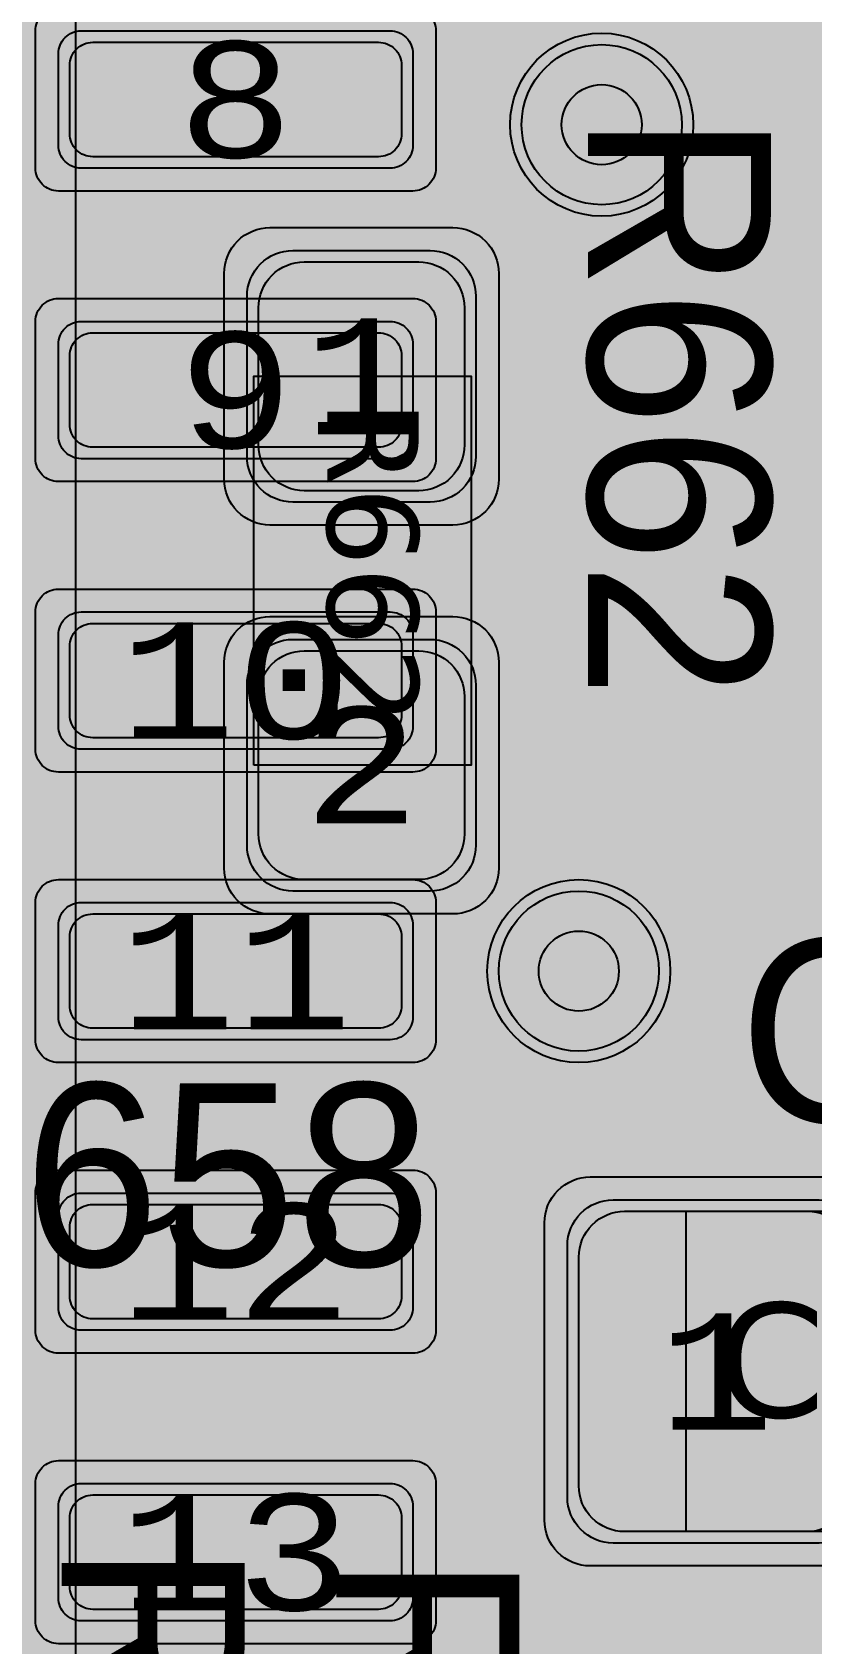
# Model space of a CAD drawing. Extents: x -28 to 199, y -61 to 255.
# Drawn here: x 153.81 to 157.22, y 141.56 to 148.6 of the extents above; entities that cross this region are included whole.
import ezdxf
from ezdxf.enums import TextEntityAlignment as Align

# ---------------------------------------------------------------- set-up
doc = ezdxf.new("R2010")
doc.units = 0
doc.header["$MEASUREMENT"] = 0
for name, color, linetype in [('ASSEMBLY_OUTLINES_BTM', 191, 'CONTINUOUS'), ('ASSEMBLY_OUTLINES_TOP', 102, 'CONTINUOUS'), ('ASSEMBLY_PART_NUMBERS_BTM', 191, 'CONTINUOUS'), ('ASSEMBLY_PART_NUMBERS_TOP', 102, 'CONTINUOUS'), ('ASSEMBLY_REF_DES_TOP', 102, 'CONTINUOUS'), ('DRILL_DRAWING', 21, 'CONTINUOUS'), ('GENERATED_SILKSCREEN_BTM', 255, 'CONTINUOUS'), ('GENERATED_SILKSCREEN_TOP', 140, 'CONTINUOUS'), ('PART_PADS_SMD_BTM', 10, 'CONTINUOUS'), ('PART_PADS_SMD_TOP', 150, 'CONTINUOUS'), ('PIN_NUMBERS_BTM', 8, 'CONTINUOUS'), ('PIN_NUMBERS_TOP', 8, 'CONTINUOUS'), ('PLACEMENT_OUTLINES_BTM', 222, 'CONTINUOUS'), ('PLACEMENT_OUTLINES_TOP', 130, 'CONTINUOUS'), ('PLANE_SHAPES_LAYER_2', 230, 'CONTINUOUS'), ('PLANE_SHAPES_LAYER_3', 81, 'CONTINUOUS'), ('SILKSCREEN_OUTLINES_BTM', 211, 'CONTINUOUS'), ('SILKSCREEN_OUTLINES_TOP', 150, 'CONTINUOUS'), ('SILKSCREEN_REF_DES_TOP', 150, 'CONTINUOUS'), ('SOLDERMASK_PADS_BTM', 12, 'CONTINUOUS'), ('SOLDERMASK_PADS_TOP', 180, 'CONTINUOUS'), ('SOLDERPASTE_PADS_BTM', 12, 'CONTINUOUS'), ('SOLDERPASTE_PADS_TOP', 180, 'CONTINUOUS'), ('TRACES_LAYER_BOTTOM', 10, 'CONTINUOUS'), ('TRACES_LAYER_TOP', 150, 'CONTINUOUS'), ('VIA_HOLES_LAYER_2', 30, 'CONTINUOUS'), ('VIA_HOLES_LAYER_3', 30, 'CONTINUOUS'), ('VIA_HOLES_LAYER_BOTTOM', 30, 'CONTINUOUS'), ('VIA_HOLES_LAYER_TOP', 30, 'CONTINUOUS'), ('VIA_PADS_LAYER_2', 230, 'CONTINUOUS'), ('VIA_PADS_LAYER_3', 81, 'CONTINUOUS'), ('VIA_PADS_LAYER_BOTTOM', 10, 'CONTINUOUS'), ('VIA_PADS_LAYER_TOP', 150, 'CONTINUOUS')]:
    doc.layers.add(name, color=color, linetype=linetype)
doc.styles.add('COURIER_NEW', font='COUR.TTF')
doc.styles.add('VERDANA', font='verdana.TTF')
doc.styles.add('VERIBEST_GERBER_0', font='txt')

msp = doc.modelspace()

# ---------------------------------------------------------------- hatches: boundary and pattern name
at = {"layer": 'PLANE_SHAPES_LAYER_2'}
h = msp.add_hatch(color=256, dxfattribs=at)
h.paths.add_polyline_path([(169.5, 129.25), (149.5, 129.25), (142.25, 122), (142.25, 90.5), (147.5, 90.5), (147.5, 80), (154, 80), (154, 69.25), (131.75, 69.25), (131.75, 73.25), (121.25, 73.25), (121.25, 81), (110.5, 81), (110.5, 125.75), (106.5, 125.75), (106.5, 128.75), (93.5, 128.75), (93.5, 120.25), (91.75, 120.25), (91.75, 121.5), (80, 121.5), (80, 118.25), (73.25, 118.25), (73.25, 124.5), (67.5, 124.5), (67.5, 128), (57.75, 128), (57.75, 120.25), (55.25, 120.25), (55.25, 121.5), (47.5, 121.5), (47.5, 119), (35, 119), (35, 134.75), (32.75, 134.75), (32.75, 159.75), (29.25, 159.75), (29.25, 175.25), (22.5, 175.25), (22.5, 195.25), (17.25, 195.25), (17.25, 198), (22.5, 198), (22.5, 216.5), (40.25, 216.5), (40.25, 235.5), (54.5, 235.5), (54.5, 254), (87.25, 254), (87.25, 236.25), (86.25, 236.25), (86.25, 228.75), (81, 228.75), (81, 218.75), (95.25, 218.75), (95.25, 194.5), (87, 194.5), (87, 172), (131.1, 172), (131.1, 208.75), (115.5, 208.75), (115.5, 213.75), (106.75, 213.75), (106.75, 218.75), (110.25, 222.25), (110.25, 226.25), (142.5, 226.25), (142.5, 221.5), (160.5, 221.5), (160.5, 240.75), (169.5, 240.75)])
h.paths.add_polyline_path([(35.5, 149.5), (41.75, 149.5), (41.75, 152), (39.25, 152), (39.25, 154), (37.75, 154), (37.75, 152), (35.5, 152)], flags=16)
h.paths.add_polyline_path([(37.5, 125.75), (37.5, 128.75), (42.75, 128.75), (42.75, 125.75)], flags=16)
h.paths.add_polyline_path([(52, 127.75), (52, 130.75), (54.25, 130.75), (54.25, 127.75)], flags=16)
h.paths.add_polyline_path([(50.75, 219.5), (50.75, 226.5), (71.75, 226.5), (71.75, 219.5)], flags=16)
h.paths.add_polyline_path([(66.5, 150.75), (66.5, 177.5), (72.25, 177.5), (72.25, 150.75)], flags=16)
h.paths.add_polyline_path([(47.25, 185.25), (73, 185.25), (73, 188.25), (70.25, 188.25), (70.25, 191), (47.25, 191)], flags=16)
h.paths.add_polyline_path([(84.5, 208), (84.5, 212.75), (85, 212.75), (85, 208)], flags=16)
h.paths.add_polyline_path([(61.5, 137.25), (87.75, 137.25), (87.75, 140.5), (84.75, 140.5), (84.75, 143), (61.5, 143)], flags=16)
h.paths.add_polyline_path([(88.75, 127), (88.75, 130), (91, 130), (91, 127)], flags=16)
h.paths.add_polyline_path([(85.5, 130.25), (85.5, 132.5), (91, 132.5), (91, 130.25)], flags=16)
h.paths.add_polyline_path([(108.75, 142.25), (135.75, 142.25), (135.75, 145.75), (132.25, 145.75), (132.25, 149), (108.75, 149)], flags=16)
h.paths.add_polyline_path([(114.25, 126.75), (140.75, 126.75), (140.75, 129.75), (137.25, 129.75), (137.25, 133), (114.25, 133)], flags=16)
h.paths.add_polyline_path([(155.25, 180.25), (166.25, 180.25), (166.25, 186.25), (152.25, 186.25), (152.25, 183), (155.25, 183)], flags=16)
at = {"layer": 'PLANE_SHAPES_LAYER_3'}
h = msp.add_hatch(color=256, dxfattribs=at)
h.paths.add_polyline_path([(169.5, 129.25), (149.5, 129.25), (142.25, 122), (142.25, 90.5), (147.5, 90.5), (147.5, 80), (154, 80), (154, 69.25), (131.75, 69.25), (131.75, 73.25), (121.25, 73.25), (121.25, 81), (110.5, 81), (110.5, 125.75), (106.5, 125.75), (106.5, 128.75), (93.5, 128.75), (93.5, 120.25), (91.75, 120.25), (91.75, 121.5), (80, 121.5), (80, 118.25), (73.25, 118.25), (73.25, 124.5), (67.5, 124.5), (67.5, 127.75), (58.25, 127.75), (58.25, 130.25), (88.75, 130.25), (88.75, 127), (91, 127), (91, 132.5), (55, 132.5), (55, 131.25), (52, 131.25), (52, 127.75), (55, 127.75), (55, 127.25), (57.75, 127.25), (57.75, 120.25), (55.25, 120.25), (55.25, 121.5), (47.5, 121.5), (47.5, 119), (35, 119), (35, 134.75), (32.75, 134.75), (32.75, 159.75), (29.25, 159.75), (29.25, 175.25), (22.5, 175.25), (22.5, 195.25), (17.25, 195.25), (17.25, 198), (22.5, 198), (22.5, 216.5), (40.25, 216.5), (40.25, 235.5), (54.5, 235.5), (54.5, 254), (87.25, 254), (87.25, 236.25), (86.25, 236.25), (86.25, 228.75), (81, 228.75), (81, 218.75), (95.25, 218.75), (95.25, 194.5), (87, 194.5), (87, 172), (131.1, 172), (131.1, 208.75), (115.5, 208.75), (115.5, 213.75), (106.75, 213.75), (106.75, 218.75), (110.25, 222.25), (110.25, 226.25), (142.5, 226.25), (142.5, 221.5), (160.5, 221.5), (160.5, 240.75), (169.5, 240.75)])
h.paths.add_polyline_path([(35.5, 149.5), (41.75, 149.5), (41.75, 152), (39.25, 152), (39.25, 154), (37.75, 154), (37.75, 152), (35.5, 152)], flags=16)
h.paths.add_polyline_path([(37.5, 125.75), (37.5, 128.75), (42.75, 128.75), (42.75, 125.75)], flags=16)
h.paths.add_polyline_path([(50.75, 219.5), (50.75, 226.5), (71.75, 226.5), (71.75, 219.5)], flags=16)
h.paths.add_polyline_path([(66.5, 150.75), (66.5, 177.5), (72.25, 177.5), (72.25, 150.75)], flags=16)
h.paths.add_polyline_path([(47.25, 185.25), (73, 185.25), (73, 188.25), (70.25, 188.25), (70.25, 191), (47.25, 191)], flags=16)
h.paths.add_polyline_path([(84.5, 208), (84.5, 212.75), (85, 212.75), (85, 208)], flags=16)
h.paths.add_polyline_path([(61.5, 137.25), (87.75, 137.25), (87.75, 140.5), (84.75, 140.5), (84.75, 143), (61.5, 143)], flags=16)
h.paths.add_polyline_path([(108.75, 142.25), (135.75, 142.25), (135.75, 145.75), (132.25, 145.75), (132.25, 149), (108.75, 149)], flags=16)
h.paths.add_polyline_path([(114.25, 126.75), (140.75, 126.75), (140.75, 129.75), (137.25, 129.75), (137.25, 133), (114.25, 133)], flags=16)
h.paths.add_polyline_path([(155.25, 180.25), (166.25, 180.25), (166.25, 186.25), (152.25, 186.25), (152.25, 183), (155.25, 183)], flags=16)
at = {"layer": 'VIA_HOLES_LAYER_2'}
h = msp.add_hatch(color=256, dxfattribs=at)
edge = h.paths.add_edge_path()
edge.add_arc((156.3, 148.2), 0.175, 0, 360)
h = msp.add_hatch(color=256, dxfattribs=at)
edge = h.paths.add_edge_path()
edge.add_arc((156.2, 144.5), 0.175, 0, 360)
at = {"layer": 'VIA_HOLES_LAYER_3'}
h = msp.add_hatch(color=256, dxfattribs=at)
edge = h.paths.add_edge_path()
edge.add_arc((156.3, 148.2), 0.175, 0, 360)
h = msp.add_hatch(color=256, dxfattribs=at)
edge = h.paths.add_edge_path()
edge.add_arc((156.2, 144.5), 0.175, 0, 360)
at = {"layer": 'VIA_HOLES_LAYER_BOTTOM'}
h = msp.add_hatch(color=256, dxfattribs=at)
edge = h.paths.add_edge_path()
edge.add_arc((156.3, 148.2), 0.175, 0, 360)
h = msp.add_hatch(color=256, dxfattribs=at)
edge = h.paths.add_edge_path()
edge.add_arc((156.2, 144.5), 0.175, 0, 360)
at = {"layer": 'VIA_HOLES_LAYER_TOP'}
h = msp.add_hatch(color=256, dxfattribs=at)
edge = h.paths.add_edge_path()
edge.add_arc((156.3, 148.2), 0.175, 0, 360)
h = msp.add_hatch(color=256, dxfattribs=at)
edge = h.paths.add_edge_path()
edge.add_arc((156.2, 144.5), 0.175, 0, 360)

# ---------------------------------------------------------------- linework, layer by layer
at = {"layer": 'ASSEMBLY_OUTLINES_BTM', "const_width": 0.2}
msp.add_lwpolyline([(150, 140.125), (150, 148.875), (154, 148.875), (154, 140.125)], close=True, dxfattribs=at)
at = {"layer": 'ASSEMBLY_OUTLINES_TOP', "const_width": 0.1}
msp.add_lwpolyline([(150.7, 145.35), (150.7, 147.15), (153.8, 147.15), (153.8, 145.35)], close=True, dxfattribs=at)
at = {"layer": 'ASSEMBLY_OUTLINES_TOP'}
for points in [[(154.78, 145.4), (154.78, 147.1), (155.73, 147.1), (155.73, 145.4)], [(156.67, 142.05), (156.67, 143.45), (158.82, 143.45), (158.82, 142.05)]]:
    msp.add_lwpolyline(points, close=True, dxfattribs=at)
at = {"layer": 'GENERATED_SILKSCREEN_BTM', "const_width": 0.15}
for points in [[(154.000005, 147.413206, 1.45686e-05), (153.999995, 147.413204), (153.999995, 147.936796, 1.45686e-05), (154.000005, 147.936794), (154.000005, 147.413206)], [(154.000005, 146.143206, 1.45686e-05), (153.999995, 146.143204), (153.999995, 146.666796, 1.45686e-05), (154.000005, 146.666794), (154.000005, 146.143206)], [(154.000005, 144.873206, 1.45686e-05), (153.999995, 144.873204), (153.999995, 145.396796, 1.45686e-05), (154.000005, 145.396794), (154.000005, 144.873206)], [(154.000005, 143.603206, 1.45686e-05), (153.999995, 143.603204), (153.999995, 144.126796, 1.45686e-05), (154.000005, 144.126794), (154.000005, 143.603206)], [(154.000005, 142.333206, 1.45686e-05), (153.999995, 142.333204), (153.999995, 142.856796, 1.45686e-05), (154.000005, 142.856794), (154.000005, 142.333206)], [(154.000005, 141.063206, 1.45686e-05), (153.999995, 141.063204), (153.999995, 141.586796, 1.45686e-05), (154.000005, 141.586794), (154.000005, 141.063206)]]:
    msp.add_lwpolyline(points, format="xyb", dxfattribs=at)
at = {"layer": 'GENERATED_SILKSCREEN_TOP', "const_width": 0.15}
for points in [[(157.043205, 147.721999), (157.042405, 147.717999), (157.042405, 147.717998), (157.041605, 147.715598), (157.040005, 147.711598, -0.1845275524), (157.040003, 147.711595), (156.930404, 147.575597, -0.0710678113), (156.930403, 147.575596), (156.928004, 147.573997, -0.049388989), (156.928004, 147.573996), (156.926404, 147.572396, -0.3624646088), (156.926398, 147.572395), (156.924003, 147.572395), (156.921604, 147.569996, -0.3624646104), (156.921598, 147.569995), (156.7488, 147.569995, -0.1622776602), (156.748797, 147.569996), (156.744799, 147.572395), (156.740799, 147.573195, -0.2052577017), (156.740796, 147.573198), (156.739196, 147.575597), (156.637599, 147.703594), (156.264802, 147.572395, -0.0990195136), (156.2648, 147.572395), (156.258401, 147.570795, -0.2888244162), (156.258396, 147.570797), (156.253601, 147.573195, -0.2617450013), (156.253596, 147.573196), (156.249596, 147.577196, -0.111991094), (156.249595, 147.577198), (156.246397, 147.581996, -0.1622776602), (156.246395, 147.581998), (156.244795, 147.586798), (156.244795, 147.586801), (156.244805, 147.586883), (156.245595, 147.593201, -0.1845275525), (156.245597, 147.593204), (156.248795, 147.5988, -0.253450554), (156.248798, 147.598804), (156.254396, 147.602003, -0.1622776602), (156.254398, 147.602005), (156.627195, 147.733204), (156.627195, 147.928765, 9.1885e-06), (156.627205, 147.928777), (156.627205, 147.7332, -0.3066784408), (156.627202, 147.733195), (156.254402, 147.601995, -0.099019513), (156.2544, 147.601995), (156.248803, 147.598797), (156.245605, 147.5932), (156.245605, 147.593199), (156.244805, 147.586801), (156.246405, 147.582002), (156.249603, 147.577205, -0.0710678116), (156.249604, 147.577204), (156.253604, 147.573204, -0.0710678119), (156.253605, 147.573203), (156.2584, 147.570805), (156.264797, 147.572405, -0.0493889901), (156.264798, 147.572405), (156.637598, 147.703605, -0.3391210225), (156.637604, 147.703603), (156.739204, 147.575603), (156.740803, 147.573205), (156.744801, 147.572405, -0.1119910922), (156.744803, 147.572404), (156.748801, 147.570005), (156.921597, 147.570005), (156.923996, 147.572404, -0.3624646097), (156.924002, 147.572405), (156.926397, 147.572405), (156.927996, 147.574004, -0.1622776602), (156.927999, 147.574005), (156.930397, 147.575604), (157.039995, 147.711602), (157.041595, 147.715602), (157.042395, 147.718002, -0.049388989), (157.042395, 147.718003), (157.043195, 147.722001), (157.043195, 148.125199), (157.041596, 148.132396), (157.037596, 148.136396, -0.111991094), (157.037595, 148.136398), (157.033597, 148.141195), (157.027199, 148.142795), (156.721133, 148.142795, 5.9117e-06), (156.721134, 148.142805), (157.027199, 148.142805, -0.099019513), (157.027201, 148.142805), (157.033601, 148.141205, -0.1845275527), (157.033604, 148.141203), (157.037602, 148.136405, -0.1119910928), (157.037604, 148.136404), (157.041604, 148.132404, -0.1622776605), (157.041605, 148.132401), (157.043205, 148.125201), (157.043205, 147.721999)], [(157.010405, 147.726, -0.1622776602), (157.010404, 147.725997), (156.909604, 147.601997, -0.2360679775), (156.9096, 147.601995), (156.7608, 147.601995, -0.2360679775), (156.760796, 147.601997), (156.659196, 147.725997, -0.1622776602), (156.659195, 147.726), (156.659195, 147.972835, 1.10988e-05), (156.659205, 147.972851), (156.659205, 147.726002), (156.760802, 147.602005), (156.909598, 147.602005), (157.010395, 147.726002), (157.010395, 148.109195), (156.715186, 148.109195, 5.9988e-06), (156.715188, 148.109205), (157.0104, 148.109205, -0.4142135624), (157.010405, 148.1092), (157.010405, 147.726)], [(153.800005, 145.35, -0.4142135624), (153.8, 145.349995), (153.556176, 145.349995, 9.7912e-06), (153.556172, 145.350005), (153.799995, 145.350005), (153.799995, 147.149995), (153.556172, 147.149995, 9.7912e-06), (153.556176, 147.150005), (153.8, 147.150005, -0.4142135624), (153.800005, 147.15), (153.800005, 145.35)], [(154.780005, 145.966164, 1.1642e-05), (154.779995, 145.966156), (154.779995, 146.533844, 1.1642e-05), (154.780005, 146.533836), (154.780005, 145.966164)], [(155.730005, 145.957902, 1.22306e-05), (155.729995, 145.957911), (155.729995, 146.542089, 1.22306e-05), (155.730005, 146.542098), (155.730005, 145.957902)]]:
    msp.add_lwpolyline(points, format="xyb", dxfattribs=at)
for points in [[(157.04, 146.9548), (156.9304, 146.8204), (156.9264, 146.8164), (156.92, 146.8156), (156.916, 146.8164), (156.912, 146.818), (156.908, 146.8204), (156.9048, 146.8244), (156.9024, 146.8284), (156.9016, 146.8324), (156.9016, 146.8364), (156.904, 146.8396), (157.0104, 146.9708), (157.0104, 147.23), (156.9096, 147.3532), (156.6224, 147.3532), (156.7112, 147.2444), (156.712, 147.2412), (156.7128, 147.2396), (156.7128, 147.2388), (156.7136, 147.2388), (156.7144, 147.2348), (156.7144, 146.9652), (156.7136, 146.962), (156.7128, 146.9612), (156.7128, 146.9604), (156.712, 146.958), (156.7112, 146.9548), (156.6024, 146.8204), (156.6008, 146.8196), (156.5992, 146.818), (156.5984, 146.8172), (156.5968, 146.8172), (156.5912, 146.8156), (156.5888, 146.8148), (156.3688, 146.8148), (156.3648, 146.8156), (156.3616, 146.8172), (156.3584, 146.818), (156.356, 146.8204), (156.2464, 146.9548), (156.2448, 146.9588), (156.244, 146.9596), (156.244, 146.9612), (156.244, 146.9628), (156.2432, 146.9636), (156.2432, 146.9652), (156.2432, 147.2348), (156.244, 147.238), (156.2448, 147.2412), (156.2464, 147.2444), (156.356, 147.3788), (156.3576, 147.3804), (156.3584, 147.382), (156.3608, 147.3836), (156.3664, 147.3852), (156.3688, 147.386), (156.9176, 147.386), (156.9216, 147.3852), (156.9248, 147.3836), (156.9272, 147.382), (156.928, 147.3804), (156.9304, 147.3788), (157.04, 147.2444), (157.0408, 147.2412), (157.0416, 147.2388), (157.0424, 147.238), (157.0432, 147.2348), (157.0432, 146.9652), (157.0424, 146.962), (157.0424, 146.9612), (157.0416, 146.9604), (157.0408, 146.958), (157.04, 146.9548)], [(156.5808, 147.3532), (156.3768, 147.3532), (156.276, 147.23), (156.276, 146.9716), (156.3768, 146.8468), (156.5808, 146.8468), (156.6824, 146.9716), (156.6824, 147.23), (156.5808, 147.3532)], [(157.04, 146.1988), (156.9304, 146.0644), (156.9264, 146.0604), (156.92, 146.0596), (156.916, 146.0604), (156.912, 146.062), (156.908, 146.0644), (156.9048, 146.0684), (156.9024, 146.0724), (156.9016, 146.0764), (156.9016, 146.0804), (156.904, 146.0836), (157.0104, 146.2148), (157.0104, 146.474), (156.9096, 146.5972), (156.6224, 146.5972), (156.7112, 146.4884), (156.712, 146.4852), (156.7128, 146.4836), (156.7128, 146.4828), (156.7136, 146.4828), (156.7144, 146.4788), (156.7144, 146.2092), (156.7136, 146.206), (156.7128, 146.2052), (156.7128, 146.2044), (156.712, 146.202), (156.7112, 146.1988), (156.6024, 146.0644), (156.6008, 146.0636), (156.5992, 146.062), (156.5984, 146.0612), (156.5968, 146.0612), (156.5912, 146.0596), (156.5888, 146.0588), (156.3688, 146.0588), (156.3648, 146.0596), (156.3616, 146.0612), (156.3584, 146.062), (156.356, 146.0644), (156.2464, 146.1988), (156.2448, 146.2028), (156.244, 146.2036), (156.244, 146.2052), (156.244, 146.2068), (156.2432, 146.2076), (156.2432, 146.2092), (156.2432, 146.4788), (156.244, 146.482), (156.2448, 146.4852), (156.2464, 146.4884), (156.356, 146.6228), (156.3576, 146.6244), (156.3584, 146.626), (156.3608, 146.6276), (156.3664, 146.6292), (156.3688, 146.63), (156.9176, 146.63), (156.9216, 146.6292), (156.9248, 146.6276), (156.9272, 146.626), (156.928, 146.6244), (156.9304, 146.6228), (157.04, 146.4884), (157.0408, 146.4852), (157.0416, 146.4828), (157.0424, 146.482), (157.0432, 146.4788), (157.0432, 146.2092), (157.0424, 146.206), (157.0424, 146.2052), (157.0416, 146.2044), (157.0408, 146.202), (157.04, 146.1988)], [(156.5808, 146.5972), (156.3768, 146.5972), (156.276, 146.474), (156.276, 146.2156), (156.3768, 146.0908), (156.5808, 146.0908), (156.6824, 146.2156), (156.6824, 146.474), (156.5808, 146.5972)], [(157.04, 145.4428), (156.9304, 145.3084), (156.9264, 145.306), (156.9232, 145.3052), (156.9208, 145.3036), (156.9176, 145.3028), (156.808, 145.3028), (156.8056, 145.3036), (156.8, 145.3052), (156.796, 145.306), (156.7944, 145.3084), (156.3616, 145.8412), (156.276, 145.8412), (156.276, 145.3188), (156.2744, 145.3132), (156.2712, 145.3084), (156.2656, 145.306), (156.2592, 145.3052), (156.2536, 145.306), (156.248, 145.3084), (156.2448, 145.3132), (156.2432, 145.3188), (156.2432, 145.858), (156.2448, 145.8644), (156.2488, 145.8684), (156.2536, 145.8724), (156.2592, 145.874), (156.3688, 145.874), (156.3712, 145.8732), (156.3768, 145.8716), (156.3792, 145.87), (156.3808, 145.8684), (156.3824, 145.8668), (156.816, 145.3348), (156.9096, 145.3348), (157.0104, 145.4596), (157.0104, 145.718), (156.904, 145.8484), (156.9024, 145.854), (156.9032, 145.8588), (156.9056, 145.8644), (156.9104, 145.8676), (156.916, 145.8708), (156.9216, 145.8716), (156.9264, 145.8708), (156.9304, 145.8668), (157.04, 145.7324), (157.0408, 145.7292), (157.0416, 145.7268), (157.0424, 145.726), (157.0432, 145.7228), (157.0432, 145.4532), (157.0424, 145.45), (157.0424, 145.4492), (157.0416, 145.4484), (157.0408, 145.446), (157.04, 145.4428)], [(157.1496, 143.8296), (157.0152, 143.9392), (157.0112, 143.9416), (157.0104, 143.9448), (157.0088, 143.948), (157.008, 143.952), (157.008, 144.5008), (157.0088, 144.5048), (157.0104, 144.508), (157.012, 144.5096), (157.0128, 144.5112), (157.0144, 144.5136), (157.1496, 144.6232), (157.152, 144.624), (157.1544, 144.6248), (157.1552, 144.6256), (157.1584, 144.6264), (157.428, 144.6264)], [(157.4224, 144.5936), (157.164, 144.5936), (157.0408, 144.4928), (157.0408, 143.96), (157.164, 143.8592), (157.4224, 143.8592)], [(154.2948, 143.9932), (154.4292, 143.8836), (154.4332, 143.8796), (154.434, 143.8732), (154.4332, 143.8684), (154.4316, 143.8644), (154.4292, 143.8612), (154.4252, 143.858), (154.4212, 143.8556), (154.4172, 143.8548), (154.4132, 143.8548), (154.41, 143.8572), (154.2788, 143.9636), (154.0196, 143.9636), (153.8964, 143.8628), (153.8964, 143.5756), (154.0052, 143.6644), (154.0084, 143.6652), (154.01, 143.666), (154.0108, 143.666), (154.0108, 143.6668), (154.0148, 143.6676), (154.2844, 143.6676), (154.2876, 143.6668), (154.2876, 143.666), (154.2892, 143.666), (154.2916, 143.6652), (154.294, 143.6644), (154.4292, 143.5556), (154.43, 143.5532), (154.4316, 143.5524), (154.4324, 143.5516), (154.4324, 143.55), (154.434, 143.5444), (154.4348, 143.542), (154.4348, 143.322), (154.434, 143.318), (154.4324, 143.3148), (154.4316, 143.3116), (154.4292, 143.3092), (154.2948, 143.1996), (154.2908, 143.198), (154.29, 143.1972), (154.2884, 143.1972), (154.2868, 143.1964), (154.286, 143.1964), (154.2844, 143.1964), (154.0148, 143.1964), (154.0116, 143.1972), (154.0084, 143.198), (154.0052, 143.1996), (153.8708, 143.3092), (153.8692, 143.3108), (153.8676, 143.3116), (153.866, 143.314), (153.8644, 143.3196), (153.8636, 143.322), (153.8636, 143.8708), (153.8644, 143.8748), (153.866, 143.878), (153.8676, 143.8796), (153.8692, 143.8812), (153.8708, 143.8836), (154.0052, 143.9932), (154.0084, 143.994), (154.0108, 143.9948), (154.0116, 143.9956), (154.0148, 143.9964), (154.2844, 143.9964), (154.2876, 143.9956), (154.2884, 143.9956), (154.2892, 143.9948), (154.2916, 143.994), (154.2948, 143.9932)], [(154.77, 143.7212), (154.7668, 143.7204), (154.7644, 143.7196), (154.7612, 143.718), (154.6524, 143.63), (154.6524, 143.9636), (155.1748, 143.9636), (155.1804, 143.9652), (155.1852, 143.9684), (155.1876, 143.974), (155.1884, 143.9796), (155.1876, 143.986), (155.1852, 143.9908), (155.1804, 143.9948), (155.1748, 143.9964), (154.6348, 143.9964), (154.6292, 143.9948), (154.6244, 143.9908), (154.6204, 143.986), (154.6188, 143.9804), (154.6188, 143.5956), (154.6196, 143.59), (154.622, 143.586), (154.6252, 143.5836), (154.6308, 143.582), (154.6348, 143.5804), (154.638, 143.5796), (154.642, 143.5804), (154.6452, 143.5828), (154.7756, 143.6892), (155.034, 143.6892), (155.1588, 143.5876), (155.1588, 143.33), (155.034, 143.23), (154.7756, 143.23), (154.6452, 143.3356), (154.6396, 143.338), (154.6348, 143.338), (154.63, 143.3348), (154.6252, 143.3308), (154.622, 143.3252), (154.6212, 143.3196), (154.622, 143.314), (154.626, 143.31), (154.7612, 143.1996), (154.7636, 143.198), (154.7668, 143.198), (154.77, 143.1964), (155.0396, 143.1964), (155.042, 143.1964), (155.0428, 143.1972), (155.0436, 143.1972), (155.0452, 143.198), (155.0468, 143.198), (155.05, 143.1996), (155.1852, 143.31), (155.1876, 143.3124), (155.1884, 143.314), (155.19, 143.3188), (155.1908, 143.322), (155.1908, 143.5956), (155.19, 143.5988), (155.1884, 143.6036), (155.1884, 143.6052), (155.1876, 143.606), (155.186, 143.6076), (155.1852, 143.6092), (155.05, 143.718), (155.046, 143.7196), (155.0428, 143.7204), (155.0396, 143.7212), (154.77, 143.7212)], [(155.9124, 143.7012), (155.8868, 143.6244), (155.9124, 143.5476), (155.9124, 143.5452), (155.9132, 143.542), (155.9132, 143.2948), (155.9132, 143.2924), (155.9124, 143.29), (155.9116, 143.2868), (155.9084, 143.2836), (155.8284, 143.2012), (155.8252, 143.198), (155.8204, 143.1972), (155.8172, 143.1964), (155.5236, 143.1964), (155.5212, 143.1964), (155.5188, 143.1972), (155.5156, 143.198), (155.5124, 143.2012), (155.4324, 143.2836), (155.4292, 143.2868), (155.4276, 143.29), (155.4276, 143.2948), (155.4276, 143.542), (155.4276, 143.5452), (155.4276, 143.5468), (155.4284, 143.5476), (155.454, 143.6244), (155.4284, 143.7012), (155.4276, 143.702), (155.4276, 143.7068), (155.4276, 143.8988), (155.4276, 143.902), (155.4292, 143.906), (155.4324, 143.91), (155.5124, 143.9924), (155.5156, 143.9948), (155.5188, 143.9956), (155.5212, 143.9964), (155.5236, 143.9964), (155.8172, 143.9964), (155.8204, 143.9956), (155.8252, 143.9948), (155.8284, 143.9924), (155.9084, 143.91), (155.9116, 143.9052), (155.9124, 143.902), (155.9132, 143.8988), (155.9132, 143.7068), (155.9132, 143.7036), (155.9124, 143.702), (155.9124, 143.7012)], [(155.4596, 143.89), (155.4596, 143.7084), (155.4812, 143.6396), (155.858, 143.6396), (155.8812, 143.7084), (155.8812, 143.89), (155.81, 143.9636), (155.5316, 143.9636), (155.4596, 143.89)], [(157.428, 143.8264), (157.1584, 143.8264), (157.1552, 143.8272), (157.152, 143.828), (157.1496, 143.8296)], [(153.8964, 143.534), (153.8964, 143.33), (154.0196, 143.2292), (154.278, 143.2292), (154.4028, 143.33), (154.4028, 143.534), (154.278, 143.6356), (154.0196, 143.6356), (153.8964, 143.534)], [(155.4596, 143.5388), (155.4596, 143.302), (155.5316, 143.2292), (155.81, 143.2292), (155.8812, 143.302), (155.8812, 143.5388), (155.858, 143.6076), (155.4812, 143.6076), (155.4596, 143.5388)], [(154.7432, 141.4716), (154.7432, 141.8748), (154.7416, 141.882), (154.7376, 141.886), (154.7336, 141.8908), (154.7272, 141.8924), (153.9592, 141.8924), (153.9528, 141.8908), (153.9488, 141.8868), (153.9464, 141.882), (153.9456, 141.8764), (153.9464, 141.87), (153.9488, 141.8644), (153.9528, 141.8604), (153.9592, 141.8588), (154.3272, 141.8588), (154.3272, 141.4828)], [(154.7104, 141.8588), (154.7104, 141.4756), (154.6096, 141.3516), (154.4608, 141.3516), (154.3592, 141.4756), (154.3592, 141.8588), (154.7104, 141.8588)], [(155.9432, 141.4216), (155.9432, 141.8248), (155.9416, 141.832), (155.9376, 141.836), (155.9336, 141.8408), (155.9272, 141.8424), (155.1592, 141.8424), (155.1528, 141.8408), (155.1488, 141.8368), (155.1464, 141.832), (155.1456, 141.8264), (155.1464, 141.82), (155.1488, 141.8144), (155.1528, 141.8104), (155.1592, 141.8088), (155.5272, 141.8088), (155.5272, 141.4328)], [(155.9104, 141.8088), (155.9104, 141.4256), (155.8096, 141.3016), (155.6608, 141.3016), (155.5592, 141.4256), (155.5592, 141.8088), (155.9104, 141.8088)]]:
    msp.add_lwpolyline(points, dxfattribs=at)
at = {"layer": 'PART_PADS_SMD_BTM'}
for points in [[(153.925, 148.51, -0.4142135624), (154.025, 148.61), (155.375, 148.61, -0.4142135624), (155.475, 148.51), (155.475, 148.11, -0.4142135624), (155.375, 148.01), (154.025, 148.01, -0.4142135624), (153.925, 148.11)], [(153.925, 147.24, -0.4142135624), (154.025, 147.34), (155.375, 147.34, -0.4142135624), (155.475, 147.24), (155.475, 146.84, -0.4142135624), (155.375, 146.74), (154.025, 146.74, -0.4142135624), (153.925, 146.84)], [(153.925, 145.97, -0.4142135624), (154.025, 146.07), (155.375, 146.07, -0.4142135624), (155.475, 145.97), (155.475, 145.57, -0.4142135624), (155.375, 145.47), (154.025, 145.47, -0.4142135624), (153.925, 145.57)], [(153.925, 144.7, -0.4142135624), (154.025, 144.8), (155.375, 144.8, -0.4142135624), (155.475, 144.7), (155.475, 144.3, -0.4142135624), (155.375, 144.2), (154.025, 144.2, -0.4142135624), (153.925, 144.3)], [(153.925, 143.43, -0.4142135624), (154.025, 143.53), (155.375, 143.53, -0.4142135624), (155.475, 143.43), (155.475, 143.03, -0.4142135624), (155.375, 142.93), (154.025, 142.93, -0.4142135624), (153.925, 143.03)], [(153.925, 142.16, -0.4142135624), (154.025, 142.26), (155.375, 142.26, -0.4142135624), (155.475, 142.16), (155.475, 141.76, -0.4142135624), (155.375, 141.66), (154.025, 141.66, -0.4142135624), (153.925, 141.76)]]:
    msp.add_lwpolyline(points, format="xyb", close=True, dxfattribs=at)
at = {"layer": 'PART_PADS_SMD_TOP'}
for points in [[(155.55, 147.65, -0.4142135624), (155.75, 147.45), (155.75, 146.75, -0.4142135624), (155.55, 146.55), (154.95, 146.55, -0.4142135624), (154.75, 146.75), (154.75, 147.45, -0.4142135624), (154.95, 147.65)], [(155.55, 145.95, -0.4142135624), (155.75, 145.75), (155.75, 145.05, -0.4142135624), (155.55, 144.85), (154.95, 144.85, -0.4142135624), (154.75, 145.05), (154.75, 145.75, -0.4142135624), (154.95, 145.95)], [(156.35, 142, -0.4142135624), (156.15, 142.2), (156.15, 143.3, -0.4142135624), (156.35, 143.5), (157.25, 143.5, -0.4142135624), (157.45, 143.3), (157.45, 142.2, -0.4142135624), (157.25, 142)]]:
    msp.add_lwpolyline(points, format="xyb", close=True, dxfattribs=at)
at = {"layer": 'PLACEMENT_OUTLINES_BTM'}
msp.add_lwpolyline([(150, 140.125), (150, 148.875), (154, 148.875), (154, 140.125)], close=True, dxfattribs=at)
at = {"layer": 'PLACEMENT_OUTLINES_TOP'}
for points in [[(154.78, 145.4), (154.78, 147.1), (155.73, 147.1), (155.73, 145.4)], [(156.67, 142.05), (156.67, 143.45), (158.82, 143.45), (158.82, 142.05)]]:
    msp.add_lwpolyline(points, close=True, dxfattribs=at)
at = {"layer": 'SILKSCREEN_OUTLINES_BTM'}
msp.add_lwpolyline([(150, 140.125), (150, 148.875), (154, 148.875), (154, 140.125)], close=True, dxfattribs=at)
msp.add_lwpolyline([(150, 140.125), (150, 148.875), (154, 148.875), (154, 140.125)], close=True, dxfattribs=at)
at = {"layer": 'SILKSCREEN_OUTLINES_TOP'}
for points in [[(154.78, 145.4), (154.78, 147.1), (155.73, 147.1), (155.73, 145.4)], [(156.67, 142.05), (156.67, 143.45), (158.82, 143.45), (158.82, 142.05)]]:
    msp.add_lwpolyline(points, close=True, dxfattribs=at)
at = {"layer": 'SOLDERMASK_PADS_BTM'}
for points in [[(153.825, 148.61, -0.4142135624), (153.925, 148.71), (155.475, 148.71, -0.4142135624), (155.575, 148.61), (155.575, 148.01, -0.4142135624), (155.475, 147.91), (153.925, 147.91, -0.4142135624), (153.825, 148.01)], [(153.825, 147.34, -0.4142135624), (153.925, 147.44), (155.475, 147.44, -0.4142135624), (155.575, 147.34), (155.575, 146.74, -0.4142135624), (155.475, 146.64), (153.925, 146.64, -0.4142135624), (153.825, 146.74)], [(153.825, 146.07, -0.4142135624), (153.925, 146.17), (155.475, 146.17, -0.4142135624), (155.575, 146.07), (155.575, 145.47, -0.4142135624), (155.475, 145.37), (153.925, 145.37, -0.4142135624), (153.825, 145.47)], [(153.825, 144.8, -0.4142135624), (153.925, 144.9), (155.475, 144.9, -0.4142135624), (155.575, 144.8), (155.575, 144.2, -0.4142135624), (155.475, 144.1), (153.925, 144.1, -0.4142135624), (153.825, 144.2)], [(153.825, 143.53, -0.4142135624), (153.925, 143.63), (155.475, 143.63, -0.4142135624), (155.575, 143.53), (155.575, 142.93, -0.4142135624), (155.475, 142.83), (153.925, 142.83, -0.4142135624), (153.825, 142.93)], [(153.825, 142.26, -0.4142135624), (153.925, 142.36), (155.475, 142.36, -0.4142135624), (155.575, 142.26), (155.575, 141.66, -0.4142135624), (155.475, 141.56), (153.925, 141.56, -0.4142135624), (153.825, 141.66)]]:
    msp.add_lwpolyline(points, format="xyb", close=True, dxfattribs=at)
at = {"layer": 'SOLDERMASK_PADS_TOP'}
for points in [[(155.65, 147.75, -0.4142135624), (155.85, 147.55), (155.85, 146.65, -0.4142135624), (155.65, 146.45), (154.85, 146.45, -0.4142135624), (154.65, 146.65), (154.65, 147.55, -0.4142135624), (154.85, 147.75)], [(155.65, 146.05, -0.4142135624), (155.85, 145.85), (155.85, 144.95, -0.4142135624), (155.65, 144.75), (154.85, 144.75, -0.4142135624), (154.65, 144.95), (154.65, 145.85, -0.4142135624), (154.85, 146.05)], [(156.25, 141.9, -0.4142135624), (156.05, 142.1), (156.05, 143.4, -0.4142135624), (156.25, 143.6), (157.35, 143.6, -0.4142135624), (157.55, 143.4), (157.55, 142.1, -0.4142135624), (157.35, 141.9)]]:
    msp.add_lwpolyline(points, format="xyb", close=True, dxfattribs=at)
at = {"layer": 'SOLDERPASTE_PADS_BTM'}
for points in [[(153.975, 148.46, -0.4142135624), (154.075, 148.56), (155.325, 148.56, -0.4142135624), (155.425, 148.46), (155.425, 148.16, -0.4142135624), (155.325, 148.06), (154.075, 148.06, -0.4142135624), (153.975, 148.16)], [(153.975, 147.19, -0.4142135624), (154.075, 147.29), (155.325, 147.29, -0.4142135624), (155.425, 147.19), (155.425, 146.89, -0.4142135624), (155.325, 146.79), (154.075, 146.79, -0.4142135624), (153.975, 146.89)], [(153.975, 145.92, -0.4142135624), (154.075, 146.02), (155.325, 146.02, -0.4142135624), (155.425, 145.92), (155.425, 145.62, -0.4142135624), (155.325, 145.52), (154.075, 145.52, -0.4142135624), (153.975, 145.62)], [(153.975, 144.65, -0.4142135624), (154.075, 144.75), (155.325, 144.75, -0.4142135624), (155.425, 144.65), (155.425, 144.35, -0.4142135624), (155.325, 144.25), (154.075, 144.25, -0.4142135624), (153.975, 144.35)], [(153.975, 143.38, -0.4142135624), (154.075, 143.48), (155.325, 143.48, -0.4142135624), (155.425, 143.38), (155.425, 143.08, -0.4142135624), (155.325, 142.98), (154.075, 142.98, -0.4142135624), (153.975, 143.08)], [(153.975, 142.11, -0.4142135624), (154.075, 142.21), (155.325, 142.21, -0.4142135624), (155.425, 142.11), (155.425, 141.81, -0.4142135624), (155.325, 141.71), (154.075, 141.71, -0.4142135624), (153.975, 141.81)]]:
    msp.add_lwpolyline(points, format="xyb", close=True, dxfattribs=at)
at = {"layer": 'SOLDERPASTE_PADS_TOP'}
for points in [[(155.5, 147.6, -0.4142135624), (155.7, 147.4), (155.7, 146.8, -0.4142135624), (155.5, 146.6), (155, 146.6, -0.4142135624), (154.8, 146.8), (154.8, 147.4, -0.4142135624), (155, 147.6)], [(155.5, 145.9, -0.4142135624), (155.7, 145.7), (155.7, 145.1, -0.4142135624), (155.5, 144.9), (155, 144.9, -0.4142135624), (154.8, 145.1), (154.8, 145.7, -0.4142135624), (155, 145.9)], [(156.4, 142.05, -0.4142135624), (156.2, 142.25), (156.2, 143.25, -0.4142135624), (156.4, 143.45), (157.2, 143.45, -0.4142135624), (157.4, 143.25), (157.4, 142.25, -0.4142135624), (157.2, 142.05)]]:
    msp.add_lwpolyline(points, format="xyb", close=True, dxfattribs=at)
at = {"layer": 'TRACES_LAYER_BOTTOM', "const_width": 0.35}
for points in [[(154.7, 148.31), (154.7, 148.894618), (155.15, 149.344618), (155.15, 150)], [(157.9, 148), (157.85, 148), (157.212709, 147.362709), (156.074709, 147.362709), (155.752, 147.04), (154.7, 147.04)], [(157.9, 146.5), (157.073, 146.5), (156.343, 145.77), (154.7, 145.77)], [(156.2, 144.5), (156.573, 144.5), (157.073, 145), (157.9, 145)], [(154.7, 144.5), (156.2, 144.5)], [(157.9, 143.25), (157.073, 143.25), (157.053, 143.23), (154.7, 143.23)], [(154.7, 141.96), (156.21312, 141.96), (156.67312, 141.5), (157.9, 141.5)]]:
    msp.add_lwpolyline(points, dxfattribs=at)
at = {"layer": 'TRACES_LAYER_TOP', "const_width": 0.35}
for points in [[(156.3, 148.3), (155.25, 149.35), (155.25, 149.4)], [(156.3, 148.3), (156.3, 148.65), (157, 149.35), (157, 149.4)], [(156.3, 148.2), (156.3, 148.3)], [(156.3, 148.2), (155.25, 147.15), (155.25, 147.1)], [(155.25, 145.4), (154.656781, 145.4), (154.156781, 144.9), (153.2, 144.9)], [(156.2, 144.5), (156.8, 143.9), (156.8, 142.75)], [(154.5, 138.1), (154.5, 140.35), (156.8, 142.65), (156.8, 142.75)]]:
    msp.add_lwpolyline(points, dxfattribs=at)
at = {"layer": 'VIA_HOLES_LAYER_2'}
for centre in [(156.3, 148.2), (156.2, 144.5)]:
    msp.add_circle(centre, 0.175, dxfattribs=at)
at = {"layer": 'VIA_HOLES_LAYER_3'}
for centre in [(156.3, 148.2), (156.2, 144.5)]:
    msp.add_circle(centre, 0.175, dxfattribs=at)
at = {"layer": 'VIA_HOLES_LAYER_BOTTOM'}
for centre in [(156.3, 148.2), (156.2, 144.5)]:
    msp.add_circle(centre, 0.175, dxfattribs=at)
at = {"layer": 'VIA_HOLES_LAYER_TOP'}
for centre in [(156.3, 148.2), (156.2, 144.5)]:
    msp.add_circle(centre, 0.175, dxfattribs=at)
at = {"layer": 'VIA_PADS_LAYER_2'}
for centre in [(156.3, 148.2), (156.2, 144.5)]:
    msp.add_circle(centre, 0.4, dxfattribs=at)
at = {"layer": 'VIA_PADS_LAYER_3'}
for centre in [(156.3, 148.2), (156.2, 144.5)]:
    msp.add_circle(centre, 0.4, dxfattribs=at)
at = {"layer": 'VIA_PADS_LAYER_BOTTOM'}
for centre in [(156.3, 148.2), (156.2, 144.5)]:
    msp.add_circle(centre, 0.35, dxfattribs=at)
at = {"layer": 'VIA_PADS_LAYER_TOP'}
for centre in [(156.3, 148.2), (156.2, 144.5)]:
    msp.add_circle(centre, 0.35, dxfattribs=at)

# ---------------------------------------------------------------- texts
at = {"layer": 'ASSEMBLY_PART_NUMBERS_BTM', "style": 'VERIBEST_GERBER_0', "text_generation_flag": 2}
for s, p in [('SN74HC245PWR', (152.96, 165.5)), ('ERJ-3GEY0R00V', (156.46, 160)), ('CL21B225KOFNNNE', (153.29, 156.75)), ('ERJ-3EKF1022V', (154.79, 151.75))]:
    msp.add_text(s, height=2.032, rotation=90, dxfattribs=at).set_placement(p, align=Align.TOP_LEFT)
for s, p in [('ERJ-3EKF2052V', (158.75, 150.54)), ('CL10C010BB8NNNC', (156, 149.21)), ('ERJ-3GEY0R00V', (158.75, 149.04)), ('ERJ-3EKF2700V', (165, 147.04)), ('ERJ-3GEY0R00V', (158.75, 145.79)), ('ERJ-3EKF6200V', (164.75, 144.96)), ('ERJ-3EKF1022V', (158.75, 144.04)), ('CL10B104KB8SFNC', (158.75, 142.46))]:
    msp.add_text(s, height=2.032, dxfattribs=at).set_placement(p, align=Align.TOP_LEFT)
at = {"layer": 'ASSEMBLY_PART_NUMBERS_TOP', "style": 'VERIBEST_GERBER_0'}
for s, p in [('PMEG4005EGWX', (156.71, 166.5)), ('PMEG4005EGWX', (156.96, 161.5)), ('GRM1885C1H102JA01D', (154.46, 150.25)), ('ERJ-3EKF10R7V', (157.79, 150.25))]:
    msp.add_text(s, height=2.032, rotation=270, dxfattribs=at).set_placement(p, align=Align.TOP_LEFT)
for s, p in [('ERJ-3EKF1022V', (152.25, 147.21)), ('CL21B106KOQNNNE', (146.5, 145.29)), ('CL21B225KOFNNNE', (148.25, 145.21)), ('ERJ-3EKF3403V', (152.25, 145.04)), ('TLV3701QDBVRG4Q1', (152.25, 143.71))]:
    msp.add_text(s, height=2.032, dxfattribs=at).set_placement(p, align=Align.TOP_LEFT)
at = {"layer": 'ASSEMBLY_REF_DES_TOP', "style": 'VERDANA'}
msp.add_text('R662', height=0.4, rotation=270, dxfattribs=at).set_placement((155.5, 147), align=Align.TOP_LEFT)
msp.add_text('C183', height=0.5, dxfattribs=at).set_placement((156.8, 143.05), align=Align.TOP_LEFT)
at = {"layer": 'DRILL_DRAWING', "style": 'VERIBEST_GERBER_0'}
for p in [(156.3, 148.2), (156.2, 144.5)]:
    msp.add_text('A', height=2, dxfattribs=at).set_placement(p, align=Align.MIDDLE_CENTER)
at = {"layer": 'PIN_NUMBERS_BTM', "style": 'COURIER_NEW'}
for s, p in [('8', (154.7, 148.31)), ('9', (154.7, 147.04)), ('1', (155.25, 147.1)), ('10', (154.7, 145.77)), ('2', (155.25, 145.4)), ('11', (154.7, 144.5)), ('12', (154.7, 143.23)), ('1', (156.8, 142.75)), ('13', (154.7, 141.96))]:
    msp.add_text(s, height=0.508, dxfattribs=at).set_placement(p, align=Align.MIDDLE_CENTER)
at = {"layer": 'PIN_NUMBERS_TOP', "style": 'COURIER_NEW'}
for s, p in [('8', (154.7, 148.31)), ('9', (154.7, 147.04)), ('1', (155.25, 147.1)), ('10', (154.7, 145.77)), ('2', (155.25, 145.4)), ('11', (154.7, 144.5)), ('12', (154.7, 143.23)), ('1', (156.8, 142.75)), ('13', (154.7, 141.96))]:
    msp.add_text(s, height=0.508, dxfattribs=at).set_placement(p, align=Align.MIDDLE_CENTER)
at = {"layer": 'SILKSCREEN_REF_DES_TOP', "style": 'VERIBEST_GERBER_0'}
for s, p in [('R662', (157.04, 148.25)), ('R193', (154.74, 142)), ('R192', (155.94, 141.95))]:
    msp.add_text(s, height=0.8, rotation=270, dxfattribs=at).set_placement(p, align=Align.TOP_LEFT)
for s, p in [('C183', (156.9, 144.64)), ('R658', (153, 144.01))]:
    msp.add_text(s, height=0.8, dxfattribs=at).set_placement(p, align=Align.TOP_LEFT)

doc.saveas('drawing.dxf')
